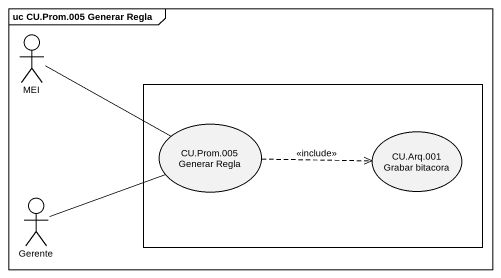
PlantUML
@startuml
mainframe uc CU.Prom.005 Generar Regla
actor MEI
rectangle " " as rectangle1 {
  usecase "CU.Prom.005 Generar Regla" as CU_Prom_005_Generar_Regla
  usecase "CU.Arq.001 Grabar bitacora" as CU_Arq_001_Grabar_bitacora
}
actor Gerente
MEI -right- CU_Prom_005_Generar_Regla
CU_Prom_005_Generar_Regla .right.> CU_Arq_001_Grabar_bitacora : <<include>>
Gerente -right- CU_Prom_005_Generar_Regla
@enduml
